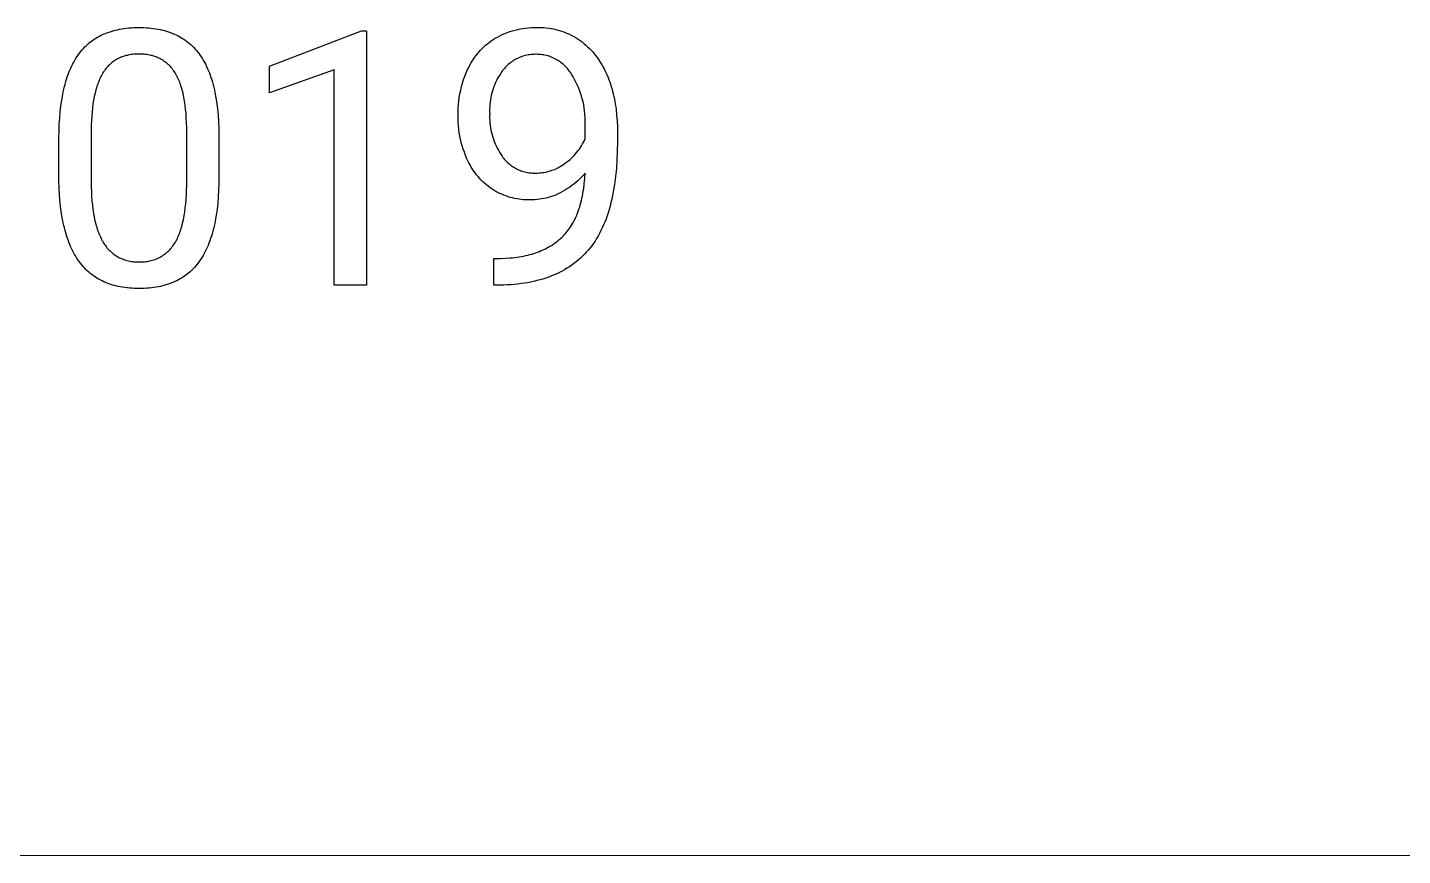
# Model space of a CAD drawing. Header units: millimetres. Extents: x -2163 to 4354, y -841 to 3711.
# Drawn here: x 2715.5 to 2966.1, y -659.2 to -508.2 of the extents above; entities that cross this region are included whole.
import ezdxf

# ---------------------------------------------------------------- set-up
doc = ezdxf.new("R2010")
doc.units = ezdxf.units.MM
doc.header["$MEASUREMENT"] = 0
doc.layers.add('Domyślny', color=7, linetype='Continuous', true_color=0x000000)

msp = doc.modelspace()

# ---------------------------------------------------------------- linework, layer by layer
at = {"layer": 'Domyślny'}
for p, q in [((2731.11, -508.82), (2731.5, -508.72)), ((2731.5, -508.72), (2731.89, -508.63)), ((2731.89, -508.63), (2732.3, -508.54)), ((2732.3, -508.54), (2732.71, -508.47)), ((2732.71, -508.47), (2733.13, -508.41)), ((2733.13, -508.41), (2733.55, -508.35)), ((2733.55, -508.35), (2733.99, -508.31)), ((2733.99, -508.31), (2734.43, -508.28)), ((2734.43, -508.28), (2734.88, -508.25)), ((2734.88, -508.25), (2735.34, -508.24)), ((2735.34, -508.24), (2735.81, -508.23)), ((2735.81, -508.23), (2736.27, -508.24)), ((2736.27, -508.24), (2736.72, -508.25)), ((2736.72, -508.25), (2737.17, -508.28)), ((2737.17, -508.28), (2737.61, -508.31)), ((2737.61, -508.31), (2738.04, -508.35)), ((2738.04, -508.35), (2738.46, -508.4)), ((2738.46, -508.4), (2738.88, -508.46)), ((2738.88, -508.46), (2739.29, -508.53)), ((2739.29, -508.53), (2739.69, -508.61)), ((2739.69, -508.61), (2740.08, -508.7)), ((2740.08, -508.7), (2740.47, -508.8)), ((2803.89, -508.82), (2804.37, -508.69)), ((2804.37, -508.69), (2804.85, -508.57)), ((2804.85, -508.57), (2805.33, -508.47)), ((2805.33, -508.47), (2805.82, -508.39)), ((2805.82, -508.39), (2806.31, -508.33)), ((2806.31, -508.33), (2806.8, -508.28)), ((2806.8, -508.28), (2807.29, -508.25)), ((2807.29, -508.25), (2807.79, -508.23)), ((2807.79, -508.23), (2808.28, -508.23)), ((2808.28, -508.23), (2808.73, -508.22)), ((2808.73, -508.22), (2809.17, -508.23)), ((2809.17, -508.23), (2809.61, -508.25)), ((2809.61, -508.25), (2810.06, -508.29)), ((2810.06, -508.29), (2810.5, -508.34)), ((2810.5, -508.34), (2810.94, -508.41)), ((2810.94, -508.41), (2811.37, -508.49)), ((2811.37, -508.49), (2811.81, -508.58)), ((2811.81, -508.58), (2812.24, -508.7)), ((2812.24, -508.7), (2812.66, -508.82)), ((2726.23, -511.51), (2726.5, -511.26)), ((2726.5, -511.26), (2726.77, -511.02)), ((2726.77, -511.02), (2727.06, -510.8)), ((2727.06, -510.8), (2727.36, -510.58)), ((2727.36, -510.58), (2727.66, -510.37)), ((2727.66, -510.37), (2727.97, -510.17)), ((2727.97, -510.17), (2728.29, -509.98)), ((2728.29, -509.98), (2728.61, -509.8)), ((2728.61, -509.8), (2728.94, -509.63)), ((2728.94, -509.63), (2729.29, -509.47)), ((2729.29, -509.47), (2729.63, -509.32)), ((2729.63, -509.32), (2729.99, -509.18)), ((2729.99, -509.18), (2730.36, -509.05)), ((2730.36, -509.05), (2730.73, -508.93)), ((2730.73, -508.93), (2731.11, -508.82)), ((2740.47, -508.8), (2740.84, -508.91)), ((2740.84, -508.91), (2741.21, -509.02)), ((2741.21, -509.02), (2741.58, -509.15)), ((2741.58, -509.15), (2741.93, -509.29)), ((2741.93, -509.29), (2742.28, -509.43)), ((2742.28, -509.43), (2742.62, -509.58)), ((2742.62, -509.58), (2742.95, -509.75)), ((2742.95, -509.75), (2743.27, -509.92)), ((2743.27, -509.92), (2743.59, -510.1)), ((2743.59, -510.1), (2743.9, -510.3)), ((2743.9, -510.3), (2744.2, -510.5)), ((2744.2, -510.5), (2744.49, -510.71)), ((2744.49, -510.71), (2744.78, -510.93)), ((2744.78, -510.93), (2745.05, -511.16)), ((2745.05, -511.16), (2745.32, -511.39)), ((2759.59, -515.25), (2776.4, -508.84)), ((2776.4, -508.84), (2777.32, -508.84)), ((2777.32, -508.84), (2777.32, -555.21)), ((2799.01, -511.47), (2799.34, -511.19)), ((2799.34, -511.19), (2799.67, -510.93)), ((2799.67, -510.93), (2800.02, -510.67)), ((2800.02, -510.67), (2800.37, -510.43)), ((2800.37, -510.43), (2800.73, -510.2)), ((2800.73, -510.2), (2801.16, -509.96)), ((2801.16, -509.96), (2801.6, -509.73)), ((2801.6, -509.73), (2802.04, -509.52)), ((2802.04, -509.52), (2802.5, -509.32)), ((2802.5, -509.32), (2802.96, -509.14)), ((2802.96, -509.14), (2803.42, -508.97)), ((2803.42, -508.97), (2803.89, -508.82)), ((2812.66, -508.82), (2813.08, -508.96)), ((2813.08, -508.96), (2813.5, -509.12)), ((2813.5, -509.12), (2813.91, -509.29)), ((2813.91, -509.29), (2814.31, -509.47)), ((2814.31, -509.47), (2814.71, -509.67)), ((2814.71, -509.67), (2815.1, -509.88)), ((2815.1, -509.88), (2815.49, -510.11)), ((2815.49, -510.11), (2815.86, -510.34)), ((2815.86, -510.34), (2816.23, -510.59)), ((2816.23, -510.59), (2816.59, -510.86)), ((2816.59, -510.86), (2816.93, -511.13)), ((2816.93, -511.13), (2817.27, -511.42)), ((2724.34, -513.84), (2724.55, -513.51)), ((2724.55, -513.51), (2724.76, -513.19)), ((2724.76, -513.19), (2724.99, -512.89)), ((2724.99, -512.89), (2725.22, -512.59)), ((2725.22, -512.59), (2725.46, -512.31)), ((2725.46, -512.31), (2725.71, -512.03)), ((2725.71, -512.03), (2725.96, -511.77)), ((2725.96, -511.77), (2726.23, -511.51)), ((2732.27, -513.78), (2732.05, -513.89)), ((2732.49, -513.68), (2732.27, -513.78)), ((2732.71, -513.59), (2732.49, -513.68)), ((2732.94, -513.5), (2732.71, -513.59)), ((2733.17, -513.43), (2732.94, -513.5)), ((2733.4, -513.36), (2733.17, -513.43)), ((2733.64, -513.3), (2733.4, -513.36)), ((2733.87, -513.24), (2733.64, -513.3)), ((2734.11, -513.2), (2733.87, -513.24)), ((2734.35, -513.16), (2734.11, -513.2)), ((2734.59, -513.13), (2734.35, -513.16)), ((2734.84, -513.11), (2734.59, -513.13)), ((2735.08, -513.1), (2734.84, -513.11)), ((2735.32, -513.1), (2735.08, -513.1)), ((2735.56, -513.1), (2735.32, -513.1)), ((2735.81, -513.11), (2735.56, -513.1)), ((2736.05, -513.1), (2735.81, -513.11)), ((2736.3, -513.1), (2736.05, -513.1)), ((2736.54, -513.1), (2736.3, -513.1)), ((2736.79, -513.11), (2736.54, -513.1)), ((2737.03, -513.13), (2736.79, -513.11)), ((2737.27, -513.16), (2737.03, -513.13)), ((2737.51, -513.2), (2737.27, -513.16)), ((2737.75, -513.24), (2737.51, -513.2)), ((2737.99, -513.3), (2737.75, -513.24)), ((2738.23, -513.36), (2737.99, -513.3)), ((2738.47, -513.43), (2738.23, -513.36)), ((2738.7, -513.51), (2738.47, -513.43)), ((2738.93, -513.59), (2738.7, -513.51)), ((2739.15, -513.69), (2738.93, -513.59)), ((2739.38, -513.79), (2739.15, -513.69)), ((2739.6, -513.89), (2739.38, -513.79)), ((2745.32, -511.39), (2745.59, -511.64)), ((2745.59, -511.64), (2745.84, -511.9)), ((2745.84, -511.9), (2746.09, -512.17)), ((2746.09, -512.17), (2746.33, -512.44)), ((2746.33, -512.44), (2746.56, -512.73)), ((2746.56, -512.73), (2746.78, -513.02)), ((2746.78, -513.02), (2747, -513.33)), ((2747, -513.33), (2747.21, -513.64)), ((2747.21, -513.64), (2747.41, -513.96)), ((2796.77, -514.02), (2797.01, -513.67)), ((2797.01, -513.67), (2797.26, -513.33)), ((2797.26, -513.33), (2797.53, -513)), ((2797.53, -513), (2797.81, -512.67)), ((2797.81, -512.67), (2798.09, -512.36)), ((2798.09, -512.36), (2798.39, -512.05)), ((2798.39, -512.05), (2798.7, -511.75)), ((2798.7, -511.75), (2799.01, -511.47)), ((2805.08, -513.74), (2804.84, -513.85)), ((2805.31, -513.64), (2805.08, -513.74)), ((2805.55, -513.55), (2805.31, -513.64)), ((2805.79, -513.47), (2805.55, -513.55)), ((2806.04, -513.4), (2805.79, -513.47)), ((2806.28, -513.33), (2806.04, -513.4)), ((2806.53, -513.27), (2806.28, -513.33)), ((2806.78, -513.22), (2806.53, -513.27)), ((2807.04, -513.18), (2806.78, -513.22)), ((2807.29, -513.15), (2807.04, -513.18)), ((2807.54, -513.13), (2807.29, -513.15)), ((2807.8, -513.12), (2807.54, -513.13)), ((2808.06, -513.11), (2807.8, -513.12)), ((2808.31, -513.11), (2808.06, -513.11)), ((2808.57, -513.12), (2808.31, -513.11)), ((2808.82, -513.14), (2808.57, -513.12)), ((2809.07, -513.16), (2808.82, -513.14)), ((2809.33, -513.19), (2809.07, -513.16)), ((2809.58, -513.23), (2809.33, -513.19)), ((2809.83, -513.28), (2809.58, -513.23)), ((2810.07, -513.34), (2809.83, -513.28)), ((2810.32, -513.41), (2810.07, -513.34)), ((2810.56, -513.48), (2810.32, -513.41)), ((2810.8, -513.56), (2810.56, -513.48)), ((2811.04, -513.65), (2810.8, -513.56)), ((2811.28, -513.75), (2811.04, -513.65)), ((2811.51, -513.86), (2811.28, -513.75)), ((2817.27, -511.42), (2817.6, -511.72)), ((2817.6, -511.72), (2817.92, -512.03)), ((2817.92, -512.03), (2818.23, -512.35)), ((2818.23, -512.35), (2818.52, -512.68)), ((2818.52, -512.68), (2818.81, -513.02)), ((2818.81, -513.02), (2819.08, -513.37)), ((2819.08, -513.37), (2819.33, -513.69)), ((2819.33, -513.69), (2819.56, -514.03)), ((2723.06, -516.4), (2723.22, -516)), ((2723.22, -516), (2723.39, -515.62)), ((2723.39, -515.62), (2723.57, -515.24)), ((2723.57, -515.24), (2723.75, -514.87)), ((2723.75, -514.87), (2723.94, -514.52)), ((2723.94, -514.52), (2724.13, -514.17)), ((2724.13, -514.17), (2724.34, -513.84)), ((2729.51, -516.1), (2729.37, -516.3)), ((2729.65, -515.91), (2729.51, -516.1)), ((2729.8, -515.71), (2729.65, -515.91)), ((2729.96, -515.53), (2729.8, -515.71)), ((2730.12, -515.35), (2729.96, -515.53)), ((2730.29, -515.17), (2730.12, -515.35)), ((2730.46, -515.01), (2730.29, -515.17)), ((2730.64, -514.84), (2730.46, -515.01)), ((2730.83, -514.69), (2730.64, -514.84)), ((2731.02, -514.54), (2730.83, -514.69)), ((2731.22, -514.39), (2731.02, -514.54)), ((2731.42, -514.26), (2731.22, -514.39)), ((2731.62, -514.13), (2731.42, -514.26)), ((2731.83, -514.01), (2731.62, -514.13)), ((2732.05, -513.89), (2731.83, -514.01)), ((2739.81, -514.01), (2739.6, -513.89)), ((2740.02, -514.13), (2739.81, -514.01)), ((2740.23, -514.26), (2740.02, -514.13)), ((2740.43, -514.4), (2740.23, -514.26)), ((2740.63, -514.54), (2740.43, -514.4)), ((2740.83, -514.69), (2740.63, -514.54)), ((2741.01, -514.85), (2740.83, -514.69)), ((2741.2, -515.01), (2741.01, -514.85)), ((2741.37, -515.18), (2741.2, -515.01)), ((2741.54, -515.36), (2741.37, -515.18)), ((2741.71, -515.54), (2741.54, -515.36)), ((2741.87, -515.73), (2741.71, -515.54)), ((2742.02, -515.92), (2741.87, -515.73)), ((2742.17, -516.11), (2742.02, -515.92)), ((2742.3, -516.32), (2742.17, -516.11)), ((2747.41, -513.96), (2747.61, -514.3)), ((2747.61, -514.3), (2747.8, -514.64)), ((2747.8, -514.64), (2747.98, -515)), ((2747.98, -515), (2748.16, -515.36)), ((2748.16, -515.36), (2748.33, -515.74)), ((2748.33, -515.74), (2748.49, -516.12)), ((2748.49, -516.12), (2748.65, -516.52)), ((2759.59, -520.13), (2759.59, -515.25)), ((2771.42, -515.92), (2759.59, -520.13)), ((2771.42, -555.21), (2771.42, -515.92)), ((2795.47, -516.49), (2795.73, -515.89)), ((2795.73, -515.89), (2795.92, -515.5)), ((2795.92, -515.5), (2796.11, -515.12)), ((2796.11, -515.12), (2796.32, -514.75)), ((2796.32, -514.75), (2796.54, -514.38)), ((2796.54, -514.38), (2796.77, -514.02)), ((2802.09, -516.08), (2801.85, -516.42)), ((2802.25, -515.88), (2802.09, -516.08)), ((2802.42, -515.69), (2802.25, -515.88)), ((2802.59, -515.5), (2802.42, -515.69)), ((2802.77, -515.31), (2802.59, -515.5)), ((2802.95, -515.14), (2802.77, -515.31)), ((2803.14, -514.97), (2802.95, -515.14)), ((2803.33, -514.8), (2803.14, -514.97)), ((2803.54, -514.64), (2803.33, -514.8)), ((2803.74, -514.49), (2803.54, -514.64)), ((2803.95, -514.35), (2803.74, -514.49)), ((2804.17, -514.21), (2803.95, -514.35)), ((2804.39, -514.08), (2804.17, -514.21)), ((2804.61, -513.96), (2804.39, -514.08)), ((2804.84, -513.85), (2804.61, -513.96)), ((2811.73, -513.97), (2811.51, -513.86)), ((2811.96, -514.1), (2811.73, -513.97)), ((2812.18, -514.23), (2811.96, -514.1)), ((2812.39, -514.36), (2812.18, -514.23)), ((2812.6, -514.51), (2812.39, -514.36)), ((2812.8, -514.66), (2812.6, -514.51)), ((2813, -514.82), (2812.8, -514.66)), ((2813.2, -514.98), (2813, -514.82)), ((2813.38, -515.15), (2813.2, -514.98)), ((2813.57, -515.33), (2813.38, -515.15)), ((2813.74, -515.51), (2813.57, -515.33)), ((2813.91, -515.7), (2813.74, -515.51)), ((2814.07, -515.9), (2813.91, -515.7)), ((2814.23, -516.1), (2814.07, -515.9)), ((2814.38, -516.31), (2814.23, -516.1)), ((2819.56, -514.03), (2819.79, -514.36)), ((2819.79, -514.36), (2820.01, -514.71)), ((2820.01, -514.71), (2820.22, -515.06)), ((2820.22, -515.06), (2820.42, -515.43)), ((2820.42, -515.43), (2820.62, -515.79)), ((2820.62, -515.79), (2820.81, -516.17)), ((2820.81, -516.17), (2820.99, -516.55)), ((2722.24, -519), (2722.36, -518.54)), ((2722.36, -518.54), (2722.48, -518.09)), ((2722.48, -518.09), (2722.62, -517.65)), ((2722.62, -517.65), (2722.76, -517.23)), ((2722.76, -517.23), (2722.91, -516.81)), ((2722.91, -516.81), (2723.06, -516.4)), ((2728.24, -518.7), (2728.14, -518.98)), ((2728.33, -518.43), (2728.24, -518.7)), ((2728.43, -518.17), (2728.33, -518.43)), ((2728.54, -517.91), (2728.43, -518.17)), ((2728.64, -517.66), (2728.54, -517.91)), ((2728.75, -517.41), (2728.64, -517.66)), ((2728.87, -517.18), (2728.75, -517.41)), ((2728.99, -516.95), (2728.87, -517.18)), ((2729.11, -516.72), (2728.99, -516.95)), ((2729.24, -516.51), (2729.11, -516.72)), ((2729.37, -516.3), (2729.24, -516.51)), ((2742.44, -516.52), (2742.3, -516.32)), ((2742.56, -516.74), (2742.44, -516.52)), ((2742.69, -516.96), (2742.56, -516.74)), ((2742.81, -517.2), (2742.69, -516.96)), ((2742.93, -517.44), (2742.81, -517.2)), ((2743.04, -517.69), (2742.93, -517.44)), ((2743.15, -517.94), (2743.04, -517.69)), ((2743.25, -518.21), (2743.15, -517.94)), ((2743.35, -518.48), (2743.25, -518.21)), ((2743.45, -518.76), (2743.35, -518.48)), ((2743.54, -519.05), (2743.45, -518.76)), ((2748.65, -516.52), (2748.8, -516.93)), ((2748.8, -516.93), (2748.94, -517.34)), ((2748.94, -517.34), (2749.08, -517.77)), ((2749.08, -517.77), (2749.21, -518.2)), ((2749.21, -518.2), (2749.33, -518.65)), ((2749.33, -518.65), (2749.45, -519.11)), ((2794.62, -519), (2794.8, -518.36)), ((2794.8, -518.36), (2795, -517.73)), ((2795, -517.73), (2795.22, -517.11)), ((2795.22, -517.11), (2795.47, -516.49)), ((2800.67, -518.62), (2800.52, -519.01)), ((2800.83, -518.24), (2800.67, -518.62)), ((2801.01, -517.86), (2800.83, -518.24)), ((2801.2, -517.49), (2801.01, -517.86)), ((2801.41, -517.13), (2801.2, -517.49)), ((2801.63, -516.77), (2801.41, -517.13)), ((2801.85, -516.42), (2801.63, -516.77)), ((2814.52, -516.52), (2814.38, -516.31)), ((2814.66, -516.73), (2814.52, -516.52)), ((2814.94, -517.2), (2814.66, -516.73)), ((2815.21, -517.68), (2814.94, -517.2)), ((2815.47, -518.17), (2815.21, -517.68)), ((2815.7, -518.66), (2815.47, -518.17)), ((2815.92, -519.16), (2815.7, -518.66)), ((2820.99, -516.55), (2821.17, -516.94)), ((2821.17, -516.94), (2821.33, -517.34)), ((2821.33, -517.34), (2821.49, -517.75)), ((2821.49, -517.75), (2821.64, -518.16)), ((2821.64, -518.16), (2821.78, -518.58)), ((2821.78, -518.58), (2821.92, -519)), ((2721.74, -521.45), (2721.92, -520.44)), ((2721.92, -520.44), (2722.02, -519.95)), ((2722.02, -519.95), (2722.12, -519.47)), ((2722.12, -519.47), (2722.24, -519)), ((2727.68, -520.81), (2727.55, -521.48)), ((2727.82, -520.17), (2727.68, -520.81)), ((2727.89, -519.87), (2727.82, -520.17)), ((2727.97, -519.56), (2727.89, -519.87)), ((2728.06, -519.27), (2727.97, -519.56)), ((2728.14, -518.98), (2728.06, -519.27)), ((2743.63, -519.34), (2743.54, -519.05)), ((2743.71, -519.65), (2743.63, -519.34)), ((2743.79, -519.96), (2743.71, -519.65)), ((2743.87, -520.28), (2743.79, -519.96)), ((2744.01, -520.94), (2743.87, -520.28)), ((2744.13, -521.63), (2744.01, -520.94)), ((2749.45, -519.11), (2749.56, -519.57)), ((2749.56, -519.57), (2749.66, -520.05)), ((2749.66, -520.05), (2749.85, -521.04)), ((2749.85, -521.04), (2750.01, -522.06)), ((2794.12, -521.6), (2794.21, -520.94)), ((2794.21, -520.94), (2794.32, -520.29)), ((2794.32, -520.29), (2794.46, -519.64)), ((2794.46, -519.64), (2794.62, -519)), ((2799.95, -521.01), (2799.88, -521.42)), ((2800.04, -520.6), (2799.95, -521.01)), ((2800.14, -520.2), (2800.04, -520.6)), ((2800.25, -519.79), (2800.14, -520.2)), ((2800.38, -519.4), (2800.25, -519.79)), ((2800.52, -519.01), (2800.38, -519.4)), ((2816.13, -519.67), (2815.92, -519.16)), ((2816.31, -520.19), (2816.13, -519.67)), ((2816.48, -520.71), (2816.31, -520.19)), ((2816.63, -521.24), (2816.48, -520.71)), ((2816.76, -521.77), (2816.63, -521.24)), ((2821.92, -519), (2822.05, -519.44)), ((2822.05, -519.44), (2822.16, -519.88)), ((2822.16, -519.88), (2822.28, -520.33)), ((2822.28, -520.33), (2822.38, -520.79)), ((2822.38, -520.79), (2822.48, -521.25)), ((2822.48, -521.25), (2822.57, -521.72)), ((2721.37, -524.72), (2721.46, -523.59)), ((2721.46, -523.59), (2721.59, -522.5)), ((2721.59, -522.5), (2721.74, -521.45)), ((2727.27, -523.65), (2727.21, -524.43)), ((2727.35, -522.89), (2727.27, -523.65)), ((2727.44, -522.17), (2727.35, -522.89)), ((2727.55, -521.48), (2727.44, -522.17)), ((2744.23, -522.36), (2744.13, -521.63)), ((2744.32, -523.12), (2744.23, -522.36)), ((2744.4, -523.91), (2744.32, -523.12)), ((2750.01, -522.06), (2750.14, -523.13)), ((2750.14, -523.13), (2750.24, -524.23)), ((2793.98, -523.58), (2794, -522.92)), ((2793.98, -524.24), (2793.98, -523.58)), ((2794, -522.92), (2794.05, -522.26)), ((2794.05, -522.26), (2794.12, -521.6)), ((2799.75, -522.66), (2799.73, -523.08)), ((2799.73, -523.08), (2799.73, -523.49)), ((2799.73, -523.49), (2799.75, -523.91)), ((2799.78, -522.24), (2799.75, -522.66)), ((2799.82, -521.83), (2799.78, -522.24)), ((2799.88, -521.42), (2799.82, -521.83)), ((2816.88, -522.31), (2816.76, -521.77)), ((2816.97, -522.85), (2816.88, -522.31)), ((2817.05, -523.4), (2816.97, -522.85)), ((2817.11, -523.94), (2817.05, -523.4)), ((2822.57, -521.72), (2822.65, -522.2)), ((2822.65, -522.2), (2822.72, -522.68)), ((2822.72, -522.68), (2822.79, -523.17)), ((2822.79, -523.17), (2822.89, -524.18)), ((2721.26, -527.11), (2721.3, -525.9)), ((2721.3, -525.9), (2721.37, -524.72)), ((2727.13, -526.07), (2727.11, -526.94)), ((2727.16, -525.23), (2727.13, -526.07)), ((2727.21, -524.43), (2727.16, -525.23)), ((2744.45, -524.73), (2744.4, -523.91)), ((2744.5, -525.58), (2744.45, -524.73)), ((2744.52, -526.46), (2744.5, -525.58)), ((2750.24, -524.23), (2750.32, -525.38)), ((2750.32, -525.38), (2750.37, -526.57)), ((2793.98, -524.87), (2793.98, -524.24)), ((2794, -525.49), (2793.98, -524.87)), ((2794.04, -526.11), (2794, -525.49)), ((2794.11, -526.74), (2794.04, -526.11)), ((2799.75, -523.91), (2799.74, -524.34)), ((2799.74, -524.34), (2799.74, -524.78)), ((2799.74, -524.78), (2799.76, -525.21)), ((2799.76, -525.21), (2799.79, -525.65)), ((2799.79, -525.65), (2799.84, -526.08)), ((2799.84, -526.08), (2799.91, -526.51)), ((2817.15, -524.49), (2817.11, -523.94)), ((2817.17, -525.04), (2817.15, -524.49)), ((2817.16, -526.13), (2817.18, -525.59)), ((2817.16, -528.48), (2817.16, -526.13)), ((2817.18, -525.59), (2817.17, -525.04)), ((2822.89, -524.18), (2822.97, -525.22)), ((2822.97, -525.22), (2823.02, -526.28)), ((2823.02, -526.28), (2823.03, -527.38)), ((2721.24, -528.37), (2721.26, -527.11)), ((2721.24, -536.22), (2721.24, -528.37)), ((2727.11, -526.94), (2727.11, -536.32)), ((2744.53, -527.38), (2744.52, -526.46)), ((2744.53, -536.99), (2744.53, -527.38)), ((2750.37, -526.57), (2750.4, -527.79)), ((2750.4, -527.79), (2750.4, -535.43)), ((2794.19, -527.36), (2794.11, -526.74)), ((2794.3, -527.97), (2794.19, -527.36)), ((2794.42, -528.58), (2794.3, -527.97)), ((2794.57, -529.19), (2794.42, -528.58)), ((2799.91, -526.51), (2799.98, -526.94)), ((2799.98, -526.94), (2800.08, -527.36)), ((2800.08, -527.36), (2800.18, -527.78)), ((2800.18, -527.78), (2800.31, -528.2)), ((2800.31, -528.2), (2800.44, -528.61)), ((2800.44, -528.61), (2800.59, -529.02)), ((2816.85, -529.14), (2817.01, -528.82)), ((2817.01, -528.82), (2817.16, -528.48)), ((2823.03, -527.38), (2823.03, -529.09)), ((2794.74, -529.79), (2794.57, -529.19)), ((2794.92, -530.39), (2794.74, -529.79)), ((2795.13, -530.98), (2794.92, -530.39)), ((2795.35, -531.56), (2795.13, -530.98)), ((2800.59, -529.02), (2800.76, -529.43)), ((2800.76, -529.43), (2800.93, -529.82)), ((2800.93, -529.82), (2801.12, -530.21)), ((2801.12, -530.21), (2801.33, -530.6)), ((2801.33, -530.6), (2801.54, -530.98)), ((2801.54, -530.98), (2801.77, -531.34)), ((2815.18, -531.52), (2815.42, -531.25)), ((2815.42, -531.25), (2815.65, -530.97)), ((2815.65, -530.97), (2815.88, -530.68)), ((2815.88, -530.68), (2816.09, -530.39)), ((2816.09, -530.39), (2816.3, -530.09)), ((2816.3, -530.09), (2816.49, -529.78)), ((2816.49, -529.78), (2816.68, -529.46)), ((2816.68, -529.46), (2816.85, -529.14)), ((2823.01, -530.76), (2822.95, -532.36)), ((2823.03, -529.09), (2823.01, -530.76)), ((2795.59, -532.14), (2795.35, -531.56)), ((2795.77, -532.53), (2795.59, -532.14)), ((2795.96, -532.92), (2795.77, -532.53)), ((2796.16, -533.29), (2795.96, -532.92)), ((2796.37, -533.67), (2796.16, -533.29)), ((2796.6, -534.03), (2796.37, -533.67)), ((2801.77, -531.34), (2802.02, -531.71)), ((2802.02, -531.71), (2802.16, -531.9)), ((2802.16, -531.9), (2802.31, -532.1)), ((2802.31, -532.1), (2802.47, -532.28)), ((2802.47, -532.28), (2802.63, -532.47)), ((2802.63, -532.47), (2802.8, -532.64)), ((2802.8, -532.64), (2802.97, -532.81)), ((2802.97, -532.81), (2803.15, -532.98)), ((2803.15, -532.98), (2803.34, -533.14)), ((2803.34, -533.14), (2803.53, -533.29)), ((2803.53, -533.29), (2803.73, -533.44)), ((2803.73, -533.44), (2803.93, -533.57)), ((2803.93, -533.57), (2804.13, -533.71)), ((2804.13, -533.71), (2804.34, -533.83)), ((2804.34, -533.83), (2804.56, -533.95)), ((2811.96, -533.91), (2812.23, -533.77)), ((2812.23, -533.77), (2812.5, -533.63)), ((2812.5, -533.63), (2812.77, -533.47)), ((2812.77, -533.47), (2813.03, -533.31)), ((2813.03, -533.31), (2813.28, -533.14)), ((2813.28, -533.14), (2813.53, -532.96)), ((2813.53, -532.96), (2813.83, -532.74)), ((2813.83, -532.74), (2814.11, -532.52)), ((2814.11, -532.52), (2814.39, -532.28)), ((2814.39, -532.28), (2814.66, -532.04)), ((2814.66, -532.04), (2814.92, -531.78)), ((2814.92, -531.78), (2815.18, -531.52)), ((2822.95, -532.36), (2822.85, -533.91)), ((2721.27, -537.43), (2721.24, -536.22)), ((2727.11, -536.32), (2727.12, -537.24)), ((2750.4, -535.43), (2750.39, -536.7)), ((2796.84, -534.39), (2796.6, -534.03)), ((2797.09, -534.73), (2796.84, -534.39)), ((2797.35, -535.07), (2797.09, -534.73)), ((2797.62, -535.4), (2797.35, -535.07)), ((2797.91, -535.72), (2797.62, -535.4)), ((2798.2, -536.04), (2797.91, -535.72)), ((2798.51, -536.34), (2798.2, -536.04)), ((2798.82, -536.63), (2798.51, -536.34)), ((2804.56, -533.95), (2804.78, -534.06)), ((2804.78, -534.06), (2805, -534.16)), ((2805, -534.16), (2805.22, -534.26)), ((2805.22, -534.26), (2805.45, -534.34)), ((2805.45, -534.34), (2805.68, -534.42)), ((2805.68, -534.42), (2805.92, -534.49)), ((2805.92, -534.49), (2806.15, -534.56)), ((2806.15, -534.56), (2806.39, -534.61)), ((2806.39, -534.61), (2806.63, -534.66)), ((2806.63, -534.66), (2806.87, -534.7)), ((2806.87, -534.7), (2807.12, -534.73)), ((2807.12, -534.73), (2807.36, -534.75)), ((2807.36, -534.75), (2807.6, -534.77)), ((2807.6, -534.77), (2807.85, -534.77)), ((2807.85, -534.77), (2808.09, -534.77)), ((2808.09, -534.77), (2808.4, -534.77)), ((2808.4, -534.77), (2808.71, -534.75)), ((2808.71, -534.75), (2809.01, -534.72)), ((2809.01, -534.72), (2809.32, -534.69)), ((2809.32, -534.69), (2809.62, -534.64)), ((2809.62, -534.64), (2809.92, -534.59)), ((2809.92, -534.59), (2810.22, -534.52)), ((2810.22, -534.52), (2810.52, -534.44)), ((2810.52, -534.44), (2810.81, -534.35)), ((2810.81, -534.35), (2811.1, -534.26)), ((2811.1, -534.26), (2811.39, -534.15)), ((2811.39, -534.15), (2811.68, -534.03)), ((2811.68, -534.03), (2811.96, -533.91)), ((2815.83, -536.16), (2815.47, -536.47)), ((2816.17, -535.83), (2815.83, -536.16)), ((2816.5, -535.49), (2816.17, -535.83)), ((2816.82, -535.15), (2816.5, -535.49)), ((2817.13, -534.79), (2816.82, -535.15)), ((2816.99, -536.72), (2817.07, -535.77)), ((2817.07, -535.77), (2817.13, -534.79)), ((2822.7, -535.4), (2822.51, -536.83)), ((2822.85, -533.91), (2822.7, -535.4)), ((2721.33, -538.59), (2721.27, -537.43)), ((2721.41, -539.72), (2721.33, -538.59)), ((2727.12, -537.24), (2727.15, -538.13)), ((2727.15, -538.13), (2727.19, -538.99)), ((2744.42, -539.56), (2744.47, -538.73)), ((2744.47, -538.73), (2744.51, -537.88)), ((2744.51, -537.88), (2744.53, -536.99)), ((2750.34, -537.93), (2750.28, -539.12)), ((2750.39, -536.7), (2750.34, -537.93)), ((2799.15, -536.91), (2798.82, -536.63)), ((2799.48, -537.18), (2799.15, -536.91)), ((2799.82, -537.44), (2799.48, -537.18)), ((2800.18, -537.68), (2799.82, -537.44)), ((2800.52, -537.9), (2800.18, -537.68)), ((2800.87, -538.1), (2800.52, -537.9)), ((2801.23, -538.3), (2800.87, -538.1)), ((2801.6, -538.48), (2801.23, -538.3)), ((2801.97, -538.64), (2801.6, -538.48)), ((2802.35, -538.8), (2801.97, -538.64)), ((2802.73, -538.94), (2802.35, -538.8)), ((2811.6, -538.83), (2811.22, -538.98)), ((2811.99, -538.67), (2811.6, -538.83)), ((2812.37, -538.5), (2811.99, -538.67)), ((2812.74, -538.32), (2812.37, -538.5)), ((2813.15, -538.09), (2812.74, -538.32)), ((2813.56, -537.85), (2813.15, -538.09)), ((2813.96, -537.6), (2813.56, -537.85)), ((2814.35, -537.34), (2813.96, -537.6)), ((2814.74, -537.06), (2814.35, -537.34)), ((2815.11, -536.77), (2814.74, -537.06)), ((2815.47, -536.47), (2815.11, -536.77)), ((2816.65, -538.95), (2816.73, -538.52)), ((2816.73, -538.52), (2816.81, -538.09)), ((2816.81, -538.09), (2816.88, -537.64)), ((2816.88, -537.64), (2816.99, -536.72)), ((2822.28, -538.21), (2822.15, -538.87)), ((2822.4, -537.52), (2822.28, -538.21)), ((2822.51, -536.83), (2822.4, -537.52)), ((2721.52, -540.8), (2721.41, -539.72)), ((2721.66, -541.85), (2721.52, -540.8)), ((2727.19, -538.99), (2727.25, -539.82)), ((2727.25, -539.82), (2727.33, -540.61)), ((2727.33, -540.61), (2727.42, -541.38)), ((2744.17, -541.86), (2744.27, -541.13)), ((2744.27, -541.13), (2744.35, -540.36)), ((2744.35, -540.36), (2744.42, -539.56)), ((2750.18, -540.26), (2750.06, -541.37)), ((2750.28, -539.12), (2750.18, -540.26)), ((2803.12, -539.07), (2802.73, -538.94)), ((2803.51, -539.19), (2803.12, -539.07)), ((2803.9, -539.29), (2803.51, -539.19)), ((2804.3, -539.39), (2803.9, -539.29)), ((2804.7, -539.46), (2804.3, -539.39)), ((2805.1, -539.53), (2804.7, -539.46)), ((2805.51, -539.58), (2805.1, -539.53)), ((2805.92, -539.62), (2805.51, -539.58)), ((2806.32, -539.64), (2805.92, -539.62)), ((2806.73, -539.65), (2806.32, -539.64)), ((2807.14, -539.65), (2806.73, -539.65)), ((2807.55, -539.65), (2807.14, -539.65)), ((2807.97, -539.63), (2807.55, -539.65)), ((2808.38, -539.6), (2807.97, -539.63)), ((2808.8, -539.55), (2808.38, -539.6)), ((2809.21, -539.49), (2808.8, -539.55)), ((2809.61, -539.42), (2809.21, -539.49)), ((2810.02, -539.33), (2809.61, -539.42)), ((2810.42, -539.22), (2810.02, -539.33)), ((2810.82, -539.11), (2810.42, -539.22)), ((2811.22, -538.98), (2810.82, -539.11)), ((2815.89, -541.72), (2816.02, -541.35)), ((2816.02, -541.35), (2816.15, -540.97)), ((2816.15, -540.97), (2816.26, -540.58)), ((2816.26, -540.58), (2816.37, -540.19)), ((2816.37, -540.19), (2816.47, -539.79)), ((2816.47, -539.79), (2816.57, -539.37)), ((2816.57, -539.37), (2816.65, -538.95)), ((2821.7, -540.79), (2821.53, -541.4)), ((2821.86, -540.16), (2821.7, -540.79)), ((2822.01, -539.52), (2821.86, -540.16)), ((2822.15, -538.87), (2822.01, -539.52)), ((2721.82, -542.87), (2721.66, -541.85)), ((2722.01, -543.84), (2721.82, -542.87)), ((2722.11, -544.31), (2722.01, -543.84)), ((2727.42, -541.38), (2727.53, -542.12)), ((2727.53, -542.12), (2727.66, -542.82)), ((2727.66, -542.82), (2727.8, -543.5)), ((2727.8, -543.5), (2727.88, -543.82)), ((2727.88, -543.82), (2727.96, -544.14)), ((2743.78, -543.9), (2743.93, -543.25)), ((2743.93, -543.25), (2744.06, -542.57)), ((2744.06, -542.57), (2744.17, -541.86)), ((2749.73, -543.46), (2749.63, -543.95)), ((2749.9, -542.43), (2749.73, -543.46)), ((2750.06, -541.37), (2749.9, -542.43)), ((2814.79, -544.07), (2814.97, -543.76)), ((2814.97, -543.76), (2815.14, -543.44)), ((2815.14, -543.44), (2815.31, -543.12)), ((2815.31, -543.12), (2815.46, -542.78)), ((2815.46, -542.78), (2815.61, -542.43)), ((2815.61, -542.43), (2815.76, -542.08)), ((2815.76, -542.08), (2815.89, -541.72)), ((2820.74, -543.69), (2820.51, -544.23)), ((2820.95, -543.14), (2820.74, -543.69)), ((2821.15, -542.57), (2820.95, -543.14)), ((2821.35, -541.99), (2821.15, -542.57)), ((2821.53, -541.4), (2821.35, -541.99)), ((2722.23, -544.78), (2722.11, -544.31)), ((2722.35, -545.23), (2722.23, -544.78)), ((2722.47, -545.67), (2722.35, -545.23)), ((2722.6, -546.11), (2722.47, -545.67)), ((2722.74, -546.54), (2722.6, -546.11)), ((2727.96, -544.14), (2728.05, -544.45)), ((2728.05, -544.45), (2728.14, -544.76)), ((2728.14, -544.76), (2728.24, -545.05)), ((2728.24, -545.05), (2728.34, -545.34)), ((2728.34, -545.34), (2728.44, -545.62)), ((2728.44, -545.62), (2728.55, -545.89)), ((2728.55, -545.89), (2728.66, -546.16)), ((2728.66, -546.16), (2728.78, -546.42)), ((2742.93, -546.43), (2743.04, -546.18)), ((2743.04, -546.18), (2743.15, -545.92)), ((2743.15, -545.92), (2743.25, -545.65)), ((2743.25, -545.65), (2743.35, -545.38)), ((2743.35, -545.38), (2743.45, -545.1)), ((2743.45, -545.1), (2743.54, -544.81)), ((2743.54, -544.81), (2743.62, -544.51)), ((2743.62, -544.51), (2743.71, -544.21)), ((2743.71, -544.21), (2743.78, -543.9)), ((2749.02, -546.27), (2748.88, -546.71)), ((2749.16, -545.83), (2749.02, -546.27)), ((2749.29, -545.38), (2749.16, -545.83)), ((2749.41, -544.91), (2749.29, -545.38)), ((2749.52, -544.44), (2749.41, -544.91)), ((2749.63, -543.95), (2749.52, -544.44)), ((2812.88, -546.5), (2813.12, -546.26)), ((2813.12, -546.26), (2813.35, -546.02)), ((2813.35, -546.02), (2813.58, -545.77)), ((2813.58, -545.77), (2813.8, -545.5)), ((2813.8, -545.5), (2814.01, -545.24)), ((2814.01, -545.24), (2814.22, -544.96)), ((2814.22, -544.96), (2814.42, -544.67)), ((2814.42, -544.67), (2814.61, -544.38)), ((2814.61, -544.38), (2814.79, -544.07)), ((2819.51, -546.24), (2819.24, -546.71)), ((2819.78, -545.76), (2819.51, -546.24)), ((2820.03, -545.26), (2819.78, -545.76)), ((2820.28, -544.75), (2820.03, -545.26)), ((2820.51, -544.23), (2820.28, -544.75)), ((2722.89, -546.95), (2722.74, -546.54)), ((2723.04, -547.36), (2722.89, -546.95)), ((2723.2, -547.76), (2723.04, -547.36)), ((2723.36, -548.14), (2723.2, -547.76)), ((2723.53, -548.52), (2723.36, -548.14)), ((2723.71, -548.89), (2723.53, -548.52)), ((2728.78, -546.42), (2728.9, -546.67)), ((2728.9, -546.67), (2729.02, -546.91)), ((2729.02, -546.91), (2729.15, -547.14)), ((2729.15, -547.14), (2729.29, -547.37)), ((2729.29, -547.37), (2729.41, -547.58)), ((2729.41, -547.58), (2729.55, -547.79)), ((2729.55, -547.79), (2729.69, -547.99)), ((2729.69, -547.99), (2729.84, -548.18)), ((2729.84, -548.18), (2729.99, -548.37)), ((2729.99, -548.37), (2730.15, -548.56)), ((2730.15, -548.56), (2730.32, -548.74)), ((2730.32, -548.74), (2730.5, -548.91)), ((2741.25, -548.92), (2741.42, -548.75)), ((2741.42, -548.75), (2741.59, -548.56)), ((2741.59, -548.56), (2741.75, -548.38)), ((2741.75, -548.38), (2741.9, -548.18)), ((2741.9, -548.18), (2742.05, -547.99)), ((2742.05, -547.99), (2742.19, -547.78)), ((2742.19, -547.78), (2742.32, -547.58)), ((2742.32, -547.58), (2742.45, -547.36)), ((2742.45, -547.36), (2742.58, -547.14)), ((2742.58, -547.14), (2742.7, -546.91)), ((2742.7, -546.91), (2742.82, -546.68)), ((2742.82, -546.68), (2742.93, -546.43)), ((2748.07, -548.72), (2747.89, -549.09)), ((2748.25, -548.34), (2748.07, -548.72)), ((2748.42, -547.95), (2748.25, -548.34)), ((2748.58, -547.54), (2748.42, -547.95)), ((2748.74, -547.13), (2748.58, -547.54)), ((2748.88, -546.71), (2748.74, -547.13)), ((2809.15, -548.91), (2809.48, -548.77)), ((2809.48, -548.77), (2809.8, -548.62)), ((2809.8, -548.62), (2810.11, -548.46)), ((2810.11, -548.46), (2810.42, -548.3)), ((2810.42, -548.3), (2810.72, -548.12)), ((2810.72, -548.12), (2811.01, -547.95)), ((2811.01, -547.95), (2811.3, -547.76)), ((2811.3, -547.76), (2811.58, -547.57)), ((2811.58, -547.57), (2811.85, -547.37)), ((2811.85, -547.37), (2812.12, -547.16)), ((2812.12, -547.16), (2812.38, -546.95)), ((2812.38, -546.95), (2812.63, -546.72)), ((2812.63, -546.72), (2812.88, -546.5)), ((2817.7, -548.83), (2817.36, -549.21)), ((2818.03, -548.43), (2817.7, -548.83)), ((2818.35, -548.02), (2818.03, -548.43)), ((2818.65, -547.6), (2818.35, -548.02)), ((2818.95, -547.16), (2818.65, -547.6)), ((2819.24, -546.71), (2818.95, -547.16)), ((2723.9, -549.25), (2723.71, -548.89)), ((2724.09, -549.6), (2723.9, -549.25)), ((2724.29, -549.94), (2724.09, -549.6)), ((2724.49, -550.27), (2724.29, -549.94)), ((2724.7, -550.59), (2724.49, -550.27)), ((2724.92, -550.9), (2724.7, -550.59)), ((2725.15, -551.21), (2724.92, -550.9)), ((2725.38, -551.5), (2725.15, -551.21)), ((2730.5, -548.91), (2730.68, -549.08)), ((2730.68, -549.08), (2730.86, -549.25)), ((2730.86, -549.25), (2731.05, -549.4)), ((2731.05, -549.4), (2731.25, -549.55)), ((2731.25, -549.55), (2731.45, -549.69)), ((2731.45, -549.69), (2731.65, -549.83)), ((2731.65, -549.83), (2731.86, -549.96)), ((2731.86, -549.96), (2732.08, -550.08)), ((2732.08, -550.08), (2732.3, -550.19)), ((2732.3, -550.19), (2732.52, -550.3)), ((2732.52, -550.3), (2732.74, -550.39)), ((2732.74, -550.39), (2732.97, -550.48)), ((2732.97, -550.48), (2733.2, -550.57)), ((2733.2, -550.57), (2733.44, -550.64)), ((2733.44, -550.64), (2733.67, -550.71)), ((2733.67, -550.71), (2733.91, -550.77)), ((2733.91, -550.77), (2734.15, -550.82)), ((2734.15, -550.82), (2734.4, -550.86)), ((2734.4, -550.86), (2734.64, -550.89)), ((2734.64, -550.89), (2734.89, -550.92)), ((2734.89, -550.92), (2735.13, -550.94)), ((2735.13, -550.94), (2735.38, -550.94)), ((2735.38, -550.94), (2735.62, -550.94)), ((2735.62, -550.94), (2735.87, -550.94)), ((2735.87, -550.94), (2736.11, -550.95)), ((2736.11, -550.95), (2736.36, -550.95)), ((2736.36, -550.95), (2736.61, -550.94)), ((2736.61, -550.94), (2736.85, -550.93)), ((2736.85, -550.93), (2737.1, -550.9)), ((2737.1, -550.9), (2737.34, -550.87)), ((2737.34, -550.87), (2737.59, -550.83)), ((2737.59, -550.83), (2737.83, -550.78)), ((2737.83, -550.78), (2738.07, -550.72)), ((2738.07, -550.72), (2738.31, -550.65)), ((2738.31, -550.65), (2738.54, -550.58)), ((2738.54, -550.58), (2738.77, -550.5)), ((2738.77, -550.5), (2739, -550.41)), ((2739, -550.41), (2739.23, -550.31)), ((2739.23, -550.31), (2739.45, -550.2)), ((2739.45, -550.2), (2739.67, -550.09)), ((2739.67, -550.09), (2739.88, -549.97)), ((2739.88, -549.97), (2740.09, -549.84)), ((2740.09, -549.84), (2740.3, -549.7)), ((2740.3, -549.7), (2740.5, -549.56)), ((2740.5, -549.56), (2740.7, -549.41)), ((2740.7, -549.41), (2740.89, -549.25)), ((2740.89, -549.25), (2741.07, -549.09)), ((2741.07, -549.09), (2741.25, -548.92)), ((2746.65, -551.1), (2746.42, -551.4)), ((2746.88, -550.79), (2746.65, -551.1)), ((2747.09, -550.47), (2746.88, -550.79)), ((2747.3, -550.14), (2747.09, -550.47)), ((2747.51, -549.8), (2747.3, -550.14)), ((2747.7, -549.45), (2747.51, -549.8)), ((2747.89, -549.09), (2747.7, -549.45)), ((2800.48, -555.21), (2800.48, -550.33)), ((2800.48, -550.33), (2801.71, -550.33)), ((2801.71, -550.33), (2802.61, -550.3)), ((2802.61, -550.3), (2803.48, -550.24)), ((2803.48, -550.24), (2803.9, -550.2)), ((2803.9, -550.2), (2804.32, -550.15)), ((2804.32, -550.15), (2804.73, -550.1)), ((2804.73, -550.1), (2805.14, -550.04)), ((2805.14, -550.04), (2805.53, -549.97)), ((2805.53, -549.97), (2805.93, -549.9)), ((2805.93, -549.9), (2806.31, -549.82)), ((2806.31, -549.82), (2806.69, -549.73)), ((2806.69, -549.73), (2807.06, -549.63)), ((2807.06, -549.63), (2807.43, -549.53)), ((2807.43, -549.53), (2807.79, -549.42)), ((2807.79, -549.42), (2808.14, -549.3)), ((2808.14, -549.3), (2808.48, -549.18)), ((2808.48, -549.18), (2808.82, -549.05)), ((2808.82, -549.05), (2809.15, -548.91)), ((2815.11, -551.26), (2814.7, -551.56)), ((2815.51, -550.95), (2815.11, -551.26)), ((2815.9, -550.63), (2815.51, -550.95)), ((2816.28, -550.29), (2815.9, -550.63)), ((2816.66, -549.94), (2816.28, -550.29)), ((2817.01, -549.58), (2816.66, -549.94)), ((2817.36, -549.21), (2817.01, -549.58)), ((2725.62, -551.78), (2725.38, -551.5)), ((2725.87, -552.05), (2725.62, -551.78)), ((2726.13, -552.32), (2725.87, -552.05)), ((2726.39, -552.57), (2726.13, -552.32)), ((2726.66, -552.82), (2726.39, -552.57)), ((2726.94, -553.05), (2726.66, -552.82)), ((2727.23, -553.28), (2726.94, -553.05)), ((2727.52, -553.49), (2727.23, -553.28)), ((2727.82, -553.7), (2727.52, -553.49)), ((2728.13, -553.9), (2727.82, -553.7)), ((2743.68, -553.85), (2743.36, -554.05)), ((2743.99, -553.65), (2743.68, -553.85)), ((2744.29, -553.44), (2743.99, -553.65)), ((2744.58, -553.22), (2744.29, -553.44)), ((2744.87, -552.99), (2744.58, -553.22)), ((2745.15, -552.75), (2744.87, -552.99)), ((2745.42, -552.5), (2745.15, -552.75)), ((2745.68, -552.24), (2745.42, -552.5)), ((2745.94, -551.97), (2745.68, -552.24)), ((2746.18, -551.69), (2745.94, -551.97)), ((2746.42, -551.4), (2746.18, -551.69)), ((2810.51, -553.73), (2809.99, -553.91)), ((2811.02, -553.53), (2810.51, -553.73)), ((2811.51, -553.33), (2811.02, -553.53)), ((2812, -553.11), (2811.51, -553.33)), ((2812.48, -552.88), (2812, -553.11)), ((2812.94, -552.64), (2812.48, -552.88)), ((2813.4, -552.39), (2812.94, -552.64)), ((2813.84, -552.13), (2813.4, -552.39)), ((2814.27, -551.85), (2813.84, -552.13)), ((2814.7, -551.56), (2814.27, -551.85)), ((2728.44, -554.08), (2728.13, -553.9)), ((2728.77, -554.26), (2728.44, -554.08)), ((2729.1, -554.43), (2728.77, -554.26)), ((2729.44, -554.59), (2729.1, -554.43)), ((2729.78, -554.74), (2729.44, -554.59)), ((2730.14, -554.88), (2729.78, -554.74)), ((2730.5, -555.01), (2730.14, -554.88)), ((2730.86, -555.13), (2730.5, -555.01)), ((2731.24, -555.24), (2730.86, -555.13)), ((2731.62, -555.34), (2731.24, -555.24)), ((2732.01, -555.43), (2731.62, -555.34)), ((2732.41, -555.51), (2732.01, -555.43)), ((2732.82, -555.58), (2732.41, -555.51)), ((2733.23, -555.64), (2732.82, -555.58)), ((2733.65, -555.7), (2733.23, -555.64)), ((2734.08, -555.74), (2733.65, -555.7)), ((2734.52, -555.77), (2734.08, -555.74)), ((2734.96, -555.8), (2734.52, -555.77)), ((2735.41, -555.81), (2734.96, -555.8)), ((2735.87, -555.82), (2735.41, -555.81)), ((2736.33, -555.81), (2735.87, -555.82)), ((2736.79, -555.8), (2736.33, -555.81)), ((2737.24, -555.77), (2736.79, -555.8)), ((2737.68, -555.74), (2737.24, -555.77)), ((2738.11, -555.69), (2737.68, -555.74)), ((2738.54, -555.64), (2738.11, -555.69)), ((2738.95, -555.58), (2738.54, -555.64)), ((2739.36, -555.5), (2738.95, -555.58)), ((2739.77, -555.42), (2739.36, -555.5)), ((2740.16, -555.33), (2739.77, -555.42)), ((2740.55, -555.22), (2740.16, -555.33)), ((2740.93, -555.11), (2740.55, -555.22)), ((2741.3, -554.99), (2740.93, -555.11)), ((2741.66, -554.85), (2741.3, -554.99)), ((2742.02, -554.71), (2741.66, -554.85)), ((2742.36, -554.56), (2742.02, -554.71)), ((2742.7, -554.4), (2742.36, -554.56)), ((2743.04, -554.23), (2742.7, -554.4)), ((2743.36, -554.05), (2743.04, -554.23)), ((2777.32, -555.21), (2771.42, -555.21)), ((2801.62, -555.21), (2800.48, -555.21)), ((2802.29, -555.19), (2801.62, -555.21)), ((2802.94, -555.16), (2802.29, -555.19)), ((2803.59, -555.12), (2802.94, -555.16)), ((2804.22, -555.07), (2803.59, -555.12)), ((2804.85, -555.01), (2804.22, -555.07)), ((2805.46, -554.93), (2804.85, -555.01)), ((2806.06, -554.85), (2805.46, -554.93)), ((2806.66, -554.75), (2806.06, -554.85)), ((2807.24, -554.64), (2806.66, -554.75)), ((2807.81, -554.52), (2807.24, -554.64)), ((2808.37, -554.38), (2807.81, -554.52)), ((2808.92, -554.24), (2808.37, -554.38)), ((2809.46, -554.08), (2808.92, -554.24)), ((2809.99, -553.91), (2809.46, -554.08))]:
    msp.add_line(p, q, dxfattribs=at)
at = {"layer": 'Domyślny', "color": 18, "lineweight": 15, "true_color": 0x000000}
msp.add_line((1891.21, -659.19), (4347.68, -659.19), dxfattribs=at)

doc.saveas('drawing.dxf')
